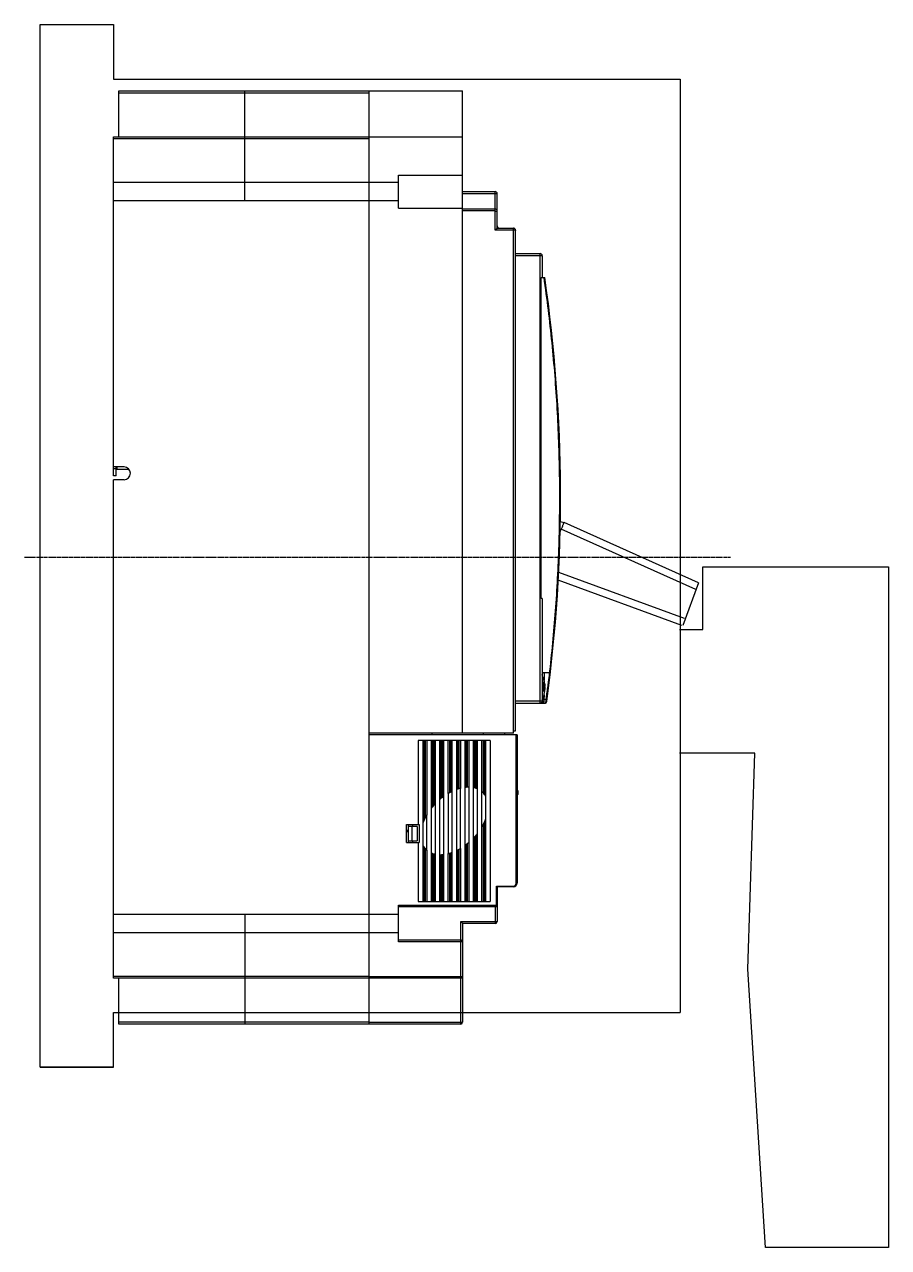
# Model space of a CAD drawing. Extents: x 0 to 236, y 0 to 334.
import ezdxf

# ---------------------------------------------------------------- set-up
doc = ezdxf.new("R2010")
doc.units = 0
doc.linetypes.add('AXES2', pattern=[1.125, 0.75, -0.125, 0.125, -0.125])
doc.layers.add('AXE', color=80, linetype='AXES2')

# ---------------------------------------------------------------- blocks, each defined once
blk = doc.blocks.new('ỷeyreyeryryer')
for p, q in [((79311.38, -19633.98), (79311.38, -19621.48)), ((79311.38, -19621.48), (79405.38, -19621.48)), ((79379.88, -19622.08), (79311.38, -19622.08)), ((79379.88, -19876.48), (79379.88, -19621.48)), ((79405.38, -19796.98), (79405.38, -19621.48)), ((79309.88, -19726.63), (79309.88, -19633.98)), ((79309.88, -19633.98), (79405.38, -19633.98)), ((79379.88, -19634.58), (79309.88, -19634.58)), ((79309.88, -19646.44), (79387.88, -19646.44)), ((79387.88, -19653.48), (79387.88, -19644.48)), ((79387.88, -19644.48), (79405.38, -19644.48)), ((79405.38, -19648.98), (79414.29, -19648.98)), ((79414.88, -19649.58), (79405.38, -19649.58)), ((79414.29, -19654.26), (79414.29, -19648.98)), ((79414.88, -19658.98), (79414.88, -19649.58)), ((79387.88, -19651.53), (79309.88, -19651.53)), ((79387.88, -19653.48), (79405.38, -19653.48)), ((79405.38, -19653.73), (79414.29, -19653.73)), ((79414.3, -19654.26), (79405.38, -19654.26)), ((79414.31, -19656.59), (79414.31, -19654.33)), ((79414.31, -19659.5), (79414.31, -19656.59)), ((79309.82, -19658.2), (79309.82, -19716.48)), ((79419.28, -19659.5), (79414.36, -19659.5)), ((79414.88, -19658.98), (79419.28, -19658.98)), ((79419.28, -19659.5), (79419.28, -19658.98)), ((79419.31, -19796.38), (79419.31, -19659.51)), ((79419.88, -19796.38), (79419.88, -19659.51)), ((79419.88, -19665.93), (79426.58, -19665.93)), ((79427.18, -19666.53), (79419.88, -19666.53)), ((79426.58, -19788.83), (79426.58, -19665.93)), ((79427.18, -19666.53), (79427.18, -19672.43)), ((79426.88, -19760.23), (79426.88, -19672.43)), ((79426.88, -19672.43), (79427.88, -19672.43)), ((79309.88, -19706.58), (79309.82, -19706.58)), ((79312.8, -19724.23), (79309.88, -19724.23)), ((79309.88, -19724.63), (79310.68, -19724.63)), ((79310.68, -19726.63), (79309.88, -19726.63)), ((79310.68, -19726.63), (79310.68, -19724.23)), ((79310.88, -19724.23), (79310.88, -19724.98)), ((79314.2, -19724.98), (79310.88, -19724.98)), ((79309.88, -19863.98), (79309.88, -19727.73)), ((79312.8, -19727.73), (79309.88, -19727.73)), ((79309.82, -19735.48), (79309.82, -19798.78)), ((79432.05, -19739.19), (79433.13, -19739.43)), ((79469.95, -19755.88), (79433.13, -19739.43)), ((79432.03, -19742.15), (79432.38, -19741.28)), ((79432.04, -19741.19), (79432.39, -19741.27)), ((79469.17, -19757.72), (79432.38, -19741.28)), ((79431.58, -19753.02), (79465.98, -19765.59)), ((79431.48, -19755.11), (79465.26, -19767.45)), ((79469.95, -19755.88), (79465.67, -19767.6)), ((79427.18, -19760.23), (79426.88, -19760.23)), ((79427.18, -19760.23), (79427.18, -19788.23)), ((79427.76, -19780.37), (79429.13, -19780.37)), ((79429.16, -19780.37), (79429.13, -19780.37)), ((79427.75, -19783.64), (79427.36, -19783.64)), ((79427.38, -19783.89), (79427.77, -19783.89)), ((79427.52, -19783.13), (79427.44, -19783.13)), ((79427.86, -19783.64), (79427.83, -19783.64)), ((79427.89, -19783.96), (79427.93, -19783.96)), ((79427.54, -19785.04), (79427.63, -19785.04)), ((79427.54, -19785.23), (79427.63, -19785.23)), ((79427.54, -19785.36), (79427.66, -19785.36)), ((79427.54, -19785.43), (79427.71, -19785.43)), ((79427.78, -19785.68), (79427.81, -19785.68)), ((79427.86, -19784.02), (79427.92, -19784.02)), ((79427.86, -19784.15), (79427.92, -19784.15)), ((79427.87, -19784.4), (79427.91, -19784.4)), ((79427.18, -19788.23), (79419.88, -19788.23)), ((79419.88, -19788.83), (79427.84, -19788.83)), ((79428.17, -19787.78), (79427.65, -19787.78)), ((79405.38, -19796.98), (79379.88, -19796.98)), ((79397.08, -19797.48), (79397.08, -19796.98)), ((79419.28, -19796.98), (79405.38, -19796.98)), ((79410.98, -19796.98), (79410.98, -19797.48)), ((79416.88, -19796.98), (79416.88, -19797.48)), ((79419.28, -19796.38), (79419.88, -19796.38)), ((79419.28, -19796.98), (79419.28, -19796.38)), ((79420.28, -19797.48), (79379.88, -19797.48)), ((79412.98, -19798.98), (79393.28, -19798.98)), ((79393.28, -19798.98), (79393.28, -19821.98)), ((79394.58, -19821.43), (79394.58, -19798.98)), ((79394.88, -19798.98), (79394.88, -19820.75)), ((79395.28, -19819.93), (79395.28, -19798.98)), ((79395.58, -19798.98), (79395.58, -19819.42)), ((79396.88, -19817.47), (79396.88, -19798.98)), ((79397.18, -19798.98), (79397.18, -19817.12)), ((79397.58, -19816.66), (79397.58, -19798.98)), ((79397.88, -19798.98), (79397.88, -19816.36)), ((79399.18, -19815.09), (79399.18, -19798.98)), ((79399.48, -19798.98), (79399.48, -19814.86)), ((79399.88, -19814.54), (79399.88, -19798.98)), ((79400.18, -19798.98), (79400.18, -19814.33)), ((79401.48, -19813.45), (79401.48, -19798.98)), ((79401.78, -19798.98), (79401.78, -19813.29)), ((79402.18, -19813.08), (79402.18, -19798.98)), ((79402.48, -19798.98), (79402.48, -19812.93)), ((79403.78, -19812.37), (79403.78, -19798.98)), ((79404.08, -19798.98), (79404.08, -19812.27)), ((79404.48, -19812.15), (79404.48, -19798.98)), ((79404.78, -19798.98), (79404.78, -19812.07)), ((79406.08, -19811.82), (79406.08, -19798.98)), ((79406.38, -19798.98), (79406.38, -19811.79)), ((79406.78, -19811.77), (79406.78, -19798.98)), ((79407.08, -19798.98), (79407.08, -19811.76)), ((79408.38, -19811.9), (79408.38, -19798.98)), ((79408.68, -19798.98), (79408.68, -19811.96)), ((79409.08, -19812.08), (79409.08, -19798.98)), ((79409.38, -19798.98), (79409.38, -19812.19)), ((79410.68, -19813.01), (79410.68, -19798.98)), ((79410.98, -19798.98), (79410.98, -19813.28)), ((79411.38, -19813.76), (79411.38, -19798.98)), ((79411.68, -19798.98), (79411.68, -19814.2)), ((79412.98, -19798.98), (79412.98, -19842.98)), ((79420.08, -19837.98), (79420.08, -19797.48)), ((79420.28, -19797.48), (79420.28, -19837.98)), ((79401.5, -19829.89), (79401.5, -19813.45)), ((79402.47, -19812.93), (79402.47, -19829.59)), ((79403.8, -19829.03), (79403.8, -19812.37)), ((79404.77, -19812.07), (79404.77, -19828.51)), ((79406.1, -19827.63), (79406.1, -19811.82)), ((79407.07, -19811.76), (79407.07, -19826.87)), ((79408.4, -19825.61), (79408.4, -19811.9)), ((79409.37, -19812.19), (79409.37, -19824.5)), ((79410.7, -19822.55), (79410.7, -19813.01)), ((79420.63, -19812.78), (79420.28, -19812.78)), ((79420.63, -19813.78), (79420.28, -19813.78)), ((79420.63, -19813.78), (79420.63, -19812.78)), ((79397.87, -19816.36), (79397.87, -19830.07)), ((79399.2, -19830.2), (79399.2, -19815.09)), ((79400.17, -19814.33), (79400.17, -19830.15)), ((79411.67, -19814.2), (79411.67, -19820.53)), ((79395.57, -19819.42), (79395.57, -19828.96)), ((79396.9, -19829.78), (79396.9, -19817.47)), ((79411.68, -19820.53), (79411.68, -19842.98)), ((79390.08, -19821.98), (79393.48, -19821.98)), ((79390.08, -19826.88), (79390.08, -19821.98)), ((79390.08, -19823.48), (79390.48, -19823.48)), ((79390.48, -19823.98), (79390.08, -19823.98)), ((79390.48, -19821.98), (79390.48, -19826.88)), ((79392.98, -19822.48), (79390.48, -19822.48)), ((79391.48, -19822.48), (79391.48, -19826.38)), ((79391.68, -19821.98), (79391.68, -19822.48)), ((79392.98, -19822.48), (79392.98, -19826.38)), ((79393.48, -19821.98), (79393.48, -19826.88)), ((79394.6, -19827.76), (79394.6, -19821.43)), ((79410.68, -19842.98), (79410.68, -19822.55)), ((79410.98, -19822.04), (79410.98, -19842.98)), ((79411.38, -19842.98), (79411.38, -19821.22)), ((79390.08, -19826.88), (79393.48, -19826.88)), ((79390.48, -19826.38), (79392.98, -19826.38)), ((79391.68, -19826.38), (79391.68, -19826.88)), ((79393.28, -19826.88), (79393.28, -19842.98)), ((79406.78, -19842.98), (79406.78, -19827.11)), ((79407.08, -19826.87), (79407.08, -19842.98)), ((79408.38, -19842.98), (79408.38, -19825.61)), ((79408.68, -19825.3), (79408.68, -19842.98)), ((79409.08, -19842.98), (79409.08, -19824.84)), ((79409.38, -19824.5), (79409.38, -19842.98)), ((79394.58, -19842.98), (79394.58, -19827.76)), ((79394.88, -19828.2), (79394.88, -19842.98)), ((79395.28, -19842.98), (79395.28, -19828.69)), ((79395.58, -19828.96), (79395.58, -19842.98)), ((79396.88, -19842.98), (79396.88, -19829.78)), ((79397.18, -19829.88), (79397.18, -19842.98)), ((79397.58, -19842.98), (79397.58, -19830)), ((79397.88, -19830.07), (79397.88, -19842.98)), ((79399.18, -19842.98), (79399.18, -19830.2)), ((79399.48, -19830.2), (79399.48, -19842.98)), ((79399.88, -19842.98), (79399.88, -19830.17)), ((79400.18, -19830.15), (79400.18, -19842.98)), ((79401.48, -19842.98), (79401.48, -19829.89)), ((79401.78, -19829.82), (79401.78, -19842.98)), ((79402.18, -19842.98), (79402.18, -19829.69)), ((79402.48, -19829.59), (79402.48, -19842.98)), ((79403.78, -19842.98), (79403.78, -19829.03)), ((79404.08, -19828.89), (79404.08, -19842.98)), ((79404.48, -19842.98), (79404.48, -19828.67)), ((79404.78, -19828.51), (79404.78, -19842.98)), ((79406.08, -19842.98), (79406.08, -19827.63)), ((79406.38, -19827.42), (79406.38, -19842.98)), ((79414.68, -19838.78), (79419.28, -19838.78)), ((79414.68, -19843.98), (79414.68, -19838.78)), ((79419.28, -19838.98), (79414.88, -19838.98)), ((79414.88, -19838.98), (79414.88, -19848.48)), ((79419.28, -19838.98), (79419.28, -19838.78)), ((79420.08, -19837.98), (79420.28, -19837.98)), ((79387.88, -19843.98), (79414.88, -19843.98)), ((79387.88, -19853.98), (79387.88, -19843.98)), ((79393.28, -19842.98), (79412.98, -19842.98)), ((79309.88, -19846.44), (79387.88, -19846.44)), ((79414.38, -19844.48), (79387.88, -19844.48)), ((79414.38, -19848.98), (79414.38, -19844.48)), ((79404.88, -19848.48), (79414.88, -19848.48)), ((79404.88, -19876.48), (79404.88, -19848.48)), ((79414.38, -19848.98), (79405.38, -19848.98)), ((79405.38, -19848.98), (79405.38, -19875.98)), ((79387.88, -19851.53), (79309.88, -19851.53)), ((79387.88, -19853.48), (79404.88, -19853.48)), ((79405.38, -19853.98), (79387.88, -19853.98)), ((79309.88, -19863.38), (79379.88, -19863.38)), ((79404.88, -19863.98), (79309.88, -19863.98)), ((79311.38, -19876.48), (79311.38, -19863.98)), ((79379.88, -19863.48), (79405.38, -19863.48)), ((79311.38, -19875.88), (79379.88, -19875.88)), ((79404.88, -19876.48), (79311.38, -19876.48)), ((79379.88, -19875.98), (79405.38, -19875.98))]:
    blk.add_line(p, q)
at = {"color": 1}
for p, q in [((79345.88, -19651.53), (79345.88, -19621.38)), ((79345.88, -19846.44), (79345.88, -19876.59))]:
    blk.add_line(p, q, dxfattribs=at)
for centre, radius, start, end in [((79414.29, -19649.58), 0.596, 359.8033, 90), ((79414.29, -19654.33), 0.596, 359.8008, 90), ((79415.48, -19658.38), 0.6, 179.9922, 239.9994), ((79419.28, -19659.58), 0.6, 5.6047, 90), ((79419.28, -19659.58), 0.596, 0.2145, 90), ((79426.58, -19666.53), 0.6, 0, 90), ((79013.18, -19732.36), 419, 352.3262, 8.2233), ((79312.8, -19725.98), 1.75, 270, 90), ((79420.45, -19784.48), 7.5, 6.4508, 26.0026), ((79420.45, -19784.48), 7.5, 333.9974, 4.5057), ((79420.45, -19784.48), 6.96, 4.8415, 6.9554), ((79420.45, -19784.48), 7.12, 6.7994, 10.9614), ((79420.45, -19784.48), 7.04, 4.7838, 6.8723), ((79420.45, -19784.48), 7.2, 6.7195, 10.8316), ((79420.45, -19784.48), 7.12, 354.4412, 4.7333), ((79420.45, -19784.48), 7.2, 355.5261, 4.6777), ((79420.45, -19784.48), 7.35, 4.5839, 6.5843), ((79420.45, -19784.48), 7.42, 350.6971, 6.5172), ((79420.45, -19784.48), 7.46, 3.5333, 6.4874), ((79420.45, -19784.48), 7.5, 4.0021, 6.4508), ((79420.45, -19784.48), 7.32, 350.5711, 352.5901), ((79420.45, -19784.48), 7.46, 350.7398, 0.5885), ((79426.58, -19788.23), 0.6, 270, 0), ((79427.84, -19788.23), 0.6, 270, 352.3262), ((79419.28, -19837.98), 1, 270, 0), ((79419.28, -19837.98), 0.8, 269.9998, 0.0002), ((79414.38, -19843.98), 0.5, 270, 0), ((79414.38, -19848.48), 0.5, 270, 0), ((79404.88, -19853.98), 0.5, 0, 90), ((79404.88, -19863.48), 0.5, 270, 0), ((79404.88, -19875.98), 0.5, 270, 0)]:
    blk.add_arc(centre, radius, start, end)
for points, knots in [([(79414.31, -19654.33), (79414.31, -19654.32), (79414.31, -19654.31), (79414.31, -19654.28), (79414.3, -19654.26), (79414.3, -19654.26)], [0, 0, 0, 0, 0.02513851, 0.04935897, 0.07467613, 0.07467613, 0.07467613, 0.07467613]), ([(79414.53, -19654.33), (79414.59, -19654.33), (79414.72, -19654.34), (79414.78, -19654.32), (79414.9, -19654.33), (79414.88, -19654.33)], [0, 0, 0, 0, 0.1886, 0.313405, 0.3555323, 0.3555323, 0.3555323, 0.3555323]), ([(79414.36, -19659.5), (79414.36, -19659.5), (79414.34, -19659.5), (79414.32, -19659.5), (79414.31, -19659.5), (79414.31, -19659.5)], [0, 0, 0, 0, 0.01881824, 0.03768448, 0.05666602, 0.05666602, 0.05666602, 0.05666602]), ([(79414.75, -19659.12), (79414.73, -19659.14), (79414.67, -19659.2), (79414.59, -19659.28), (79414.51, -19659.36), (79414.43, -19659.43), (79414.39, -19659.48), (79414.36, -19659.5)], [0, 0, 0, 0, 0.1119273, 0.2309691, 0.3469686, 0.4532435, 0.5436203, 0.5436203, 0.5436203, 0.5436203]), ([(79414.88, -19658.98), (79414.9, -19658.99), (79414.84, -19659.02), (79414.81, -19659.06), (79414.77, -19659.1), (79414.75, -19659.12)], [0, 0, 0, 0, 0.043957, 0.102642, 0.1906913, 0.1906913, 0.1906913, 0.1906913]), ([(79419.54, -19659.54), (79419.5, -19659.53), (79419.43, -19659.52), (79419.35, -19659.51), (79419.31, -19659.5)], [0, 0, 0, 0, 0.1068586, 0.2333853, 0.2333853, 0.2333853, 0.2333853]), ([(79419.75, -19659.58), (79419.73, -19659.58), (79419.69, -19659.59), (79419.62, -19659.55), (79419.57, -19659.54), (79419.54, -19659.54)], [0, 0, 0, 0, 0.0541075, 0.1266922, 0.2164885, 0.2164885, 0.2164885, 0.2164885]), ([(79419.89, -19659.56), (79419.89, -19659.56), (79419.89, -19659.59), (79419.85, -19659.58), (79419.82, -19659.58), (79419.79, -19659.58), (79419.76, -19659.58), (79419.75, -19659.58)], [0, 0, 0, 0, 0.027533, 0.0480966, 0.0868894, 0.1175039, 0.1589823, 0.1589823, 0.1589823, 0.1589823]), ([(79427.59, -19672.47), (79428.44, -19678.39), (79429.9, -19690.33), (79431.33, -19708.33), (79431.97, -19726.41), (79431.84, -19744.48), (79430.94, -19762.36), (79429.84, -19774.17), (79429.18, -19779.99)], [0, 0, 0, 0, 17.967202, 36.05102, 54.147182, 72.235105, 90.256458, 107.818102, 107.818102, 107.818102, 107.818102]), ([(79433.09, -19739.47), (79433.07, -19739.52), (79433, -19739.63), (79432.91, -19739.84), (79432.8, -19740.13), (79432.67, -19740.47), (79432.53, -19740.86), (79432.43, -19741.13), (79432.39, -19741.27)], [0, 0, 0, 0, 0.150057, 0.385549, 0.699805, 1.072385, 1.491602, 1.933125, 1.933125, 1.933125, 1.933125]), ([(79432.39, -19741.27), (79432.39, -19741.27), (79432.38, -19741.28), (79432.38, -19741.28), (79432.38, -19741.28)], [0, 0, 0, 0, 0.0100938, 0.01511415, 0.01511415, 0.01511415, 0.01511415]), ([(79427.18, -19780.93), (79427.18, -19780.86), (79427.21, -19780.71), (79427.34, -19780.52), (79427.54, -19780.4), (79427.69, -19780.37), (79427.76, -19780.37)], [0, 0, 0, 0, 0.2198707, 0.4427764, 0.6680273, 0.8913605, 0.8913605, 0.8913605, 0.8913605]), ([(79429.16, -19780.37), (79429.14, -19780.49), (79429.1, -19780.79), (79429.04, -19781.34), (79428.94, -19782.08), (79428.83, -19782.96), (79428.7, -19783.95), (79428.56, -19784.98), (79428.42, -19785.98), (79428.29, -19786.91), (79428.21, -19787.51), (79428.17, -19787.78)], [0, 0, 0, 0, 0.361703, 0.924949, 1.666912, 2.5819, 3.609183, 4.655781, 5.678936, 6.650561, 7.480917, 7.480917, 7.480917, 7.480917]), ([(79427.72, -19780.7), (79427.72, -19780.77), (79427.72, -19780.91), (79427.71, -19781.13), (79427.71, -19781.37), (79427.71, -19781.63), (79427.7, -19781.92), (79427.7, -19782.22), (79427.7, -19782.44), (79427.7, -19782.56), (79427.7, -19782.58)], [0, 0, 0, 0, 0.19681, 0.41756, 0.660775, 0.924829, 1.20796, 1.508274, 1.823764, 1.876959, 1.876959, 1.876959, 1.876959]), ([(79427.9, -19783.77), (79427.9, -19783.78), (79427.9, -19783.81), (79427.9, -19783.85), (79427.9, -19783.88), (79427.89, -19783.89)], [0, 0, 0, 0, 0.0426089, 0.0851702, 0.1276869, 0.1276869, 0.1276869, 0.1276869]), ([(79427.89, -19783.89), (79427.89, -19783.91), (79427.89, -19783.94), (79427.89, -19783.98), (79427.89, -19784.01), (79427.89, -19784.02)], [0, 0, 0, 0, 0.0426036, 0.0851582, 0.1276839, 0.1276839, 0.1276839, 0.1276839]), ([(79427.9, -19783.64), (79427.9, -19783.65), (79427.9, -19783.66), (79427.9, -19783.68), (79427.9, -19783.7), (79427.9, -19783.7)], [0, 0, 0, 0, 0.02130726, 0.04259165, 0.06390901, 0.06390901, 0.06390901, 0.06390901]), ([(79427.9, -19783.7), (79427.9, -19783.71), (79427.9, -19783.72), (79427.9, -19783.75), (79427.9, -19783.76), (79427.9, -19783.77)], [0, 0, 0, 0, 0.0213248, 0.04263176, 0.06392809, 0.06392809, 0.06392809, 0.06392809]), ([(79427.92, -19784.02), (79427.93, -19784.01), (79427.93, -19784), (79427.93, -19783.98), (79427.93, -19783.97), (79427.93, -19783.96)], [0, 0, 0, 0, 0.02162466, 0.04303482, 0.06434021, 0.06434021, 0.06434021, 0.06434021]), ([(79427.53, -19785.17), (79427.53, -19785.2), (79427.54, -19785.26), (79427.54, -19785.34), (79427.54, -19785.4), (79427.54, -19785.43)], [0, 0, 0, 0, 0.0850993, 0.1702335, 0.2554035, 0.2554035, 0.2554035, 0.2554035]), ([(79427.54, -19785.43), (79427.54, -19785.44), (79427.55, -19785.47), (79427.56, -19785.51), (79427.57, -19785.54), (79427.57, -19785.55)], [0, 0, 0, 0, 0.0440459, 0.0878845, 0.1315224, 0.1315224, 0.1315224, 0.1315224]), ([(79427.57, -19785.55), (79427.57, -19785.56), (79427.58, -19785.58), (79427.59, -19785.6), (79427.6, -19785.61), (79427.61, -19785.62)], [0, 0, 0, 0, 0.02479934, 0.04921395, 0.07325415, 0.07325415, 0.07325415, 0.07325415]), ([(79427.61, -19785.62), (79427.61, -19785.62), (79427.63, -19785.64), (79427.65, -19785.66), (79427.67, -19785.67), (79427.68, -19785.68)], [0, 0, 0, 0, 0.03334489, 0.06480067, 0.09447753, 0.09447753, 0.09447753, 0.09447753]), ([(79427.63, -19785.23), (79427.63, -19785.21), (79427.63, -19785.17), (79427.63, -19785.11), (79427.63, -19785.06), (79427.63, -19785.04)], [0, 0, 0, 0, 0.0638223, 0.1276574, 0.1915052, 0.1915052, 0.1915052, 0.1915052]), ([(79427.66, -19785.36), (79427.65, -19785.35), (79427.65, -19785.32), (79427.64, -19785.28), (79427.63, -19785.25), (79427.63, -19785.23)], [0, 0, 0, 0, 0.0434492, 0.087143, 0.131088, 0.131088, 0.131088, 0.131088]), ([(79427.66, -19786.49), (79427.66, -19786.55), (79427.66, -19786.71), (79427.66, -19786.97), (79427.66, -19787.26), (79427.65, -19787.53), (79427.65, -19787.7), (79427.65, -19787.78)], [0, 0, 0, 0, 0.177378, 0.481827, 0.769599, 1.038781, 1.287566, 1.287566, 1.287566, 1.287566]), ([(79427.71, -19785.43), (79427.71, -19785.42), (79427.7, -19785.4), (79427.68, -19785.38), (79427.66, -19785.37), (79427.66, -19785.36)], [0, 0, 0, 0, 0.02722805, 0.05577616, 0.08571698, 0.08571698, 0.08571698, 0.08571698]), ([(79427.91, -19784.4), (79427.91, -19784.38), (79427.91, -19784.32), (79427.91, -19784.23), (79427.92, -19784.18), (79427.92, -19784.15)], [0, 0, 0, 0, 0.0850677, 0.1702322, 0.2554868, 0.2554868, 0.2554868, 0.2554868]), ([(79427.92, -19784.15), (79427.92, -19784.14), (79427.92, -19784.11), (79427.92, -19784.06), (79427.92, -19784.04), (79427.92, -19784.02)], [0, 0, 0, 0, 0.0428534, 0.0855054, 0.1279674, 0.1279674, 0.1279674, 0.1279674]), ([(79427.03, -19788.78), (79426.96, -19788.79), (79426.81, -19788.82), (79426.66, -19788.83), (79426.58, -19788.83)], [0, 0, 0, 0, 0.2133769, 0.4510135, 0.4510135, 0.4510135, 0.4510135]), ([(79427.18, -19788.23), (79427.18, -19788.22), (79427.26, -19788.25), (79427.29, -19788.23), (79427.32, -19788.23)], [0, 0, 0, 0, 0.0351994, 0.1354148, 0.1354148, 0.1354148, 0.1354148]), ([(79427.63, -19788.33), (79427.62, -19788.37), (79427.58, -19788.45), (79427.49, -19788.55), (79427.36, -19788.64), (79427.27, -19788.69), (79427.21, -19788.71)], [0, 0, 0, 0, 0.119412, 0.2551874, 0.4083341, 0.580035, 0.580035, 0.580035, 0.580035]), ([(79427.32, -19787.68), (79427.37, -19787.71), (79427.47, -19787.76), (79427.59, -19787.78), (79427.65, -19787.78)], [0, 0, 0, 0, 0.1698568, 0.3509518, 0.3509518, 0.3509518, 0.3509518]), ([(79427.32, -19788.23), (79427.37, -19788.22), (79427.48, -19788.23), (79427.59, -19788.23), (79427.65, -19788.23)], [0, 0, 0, 0, 0.1499819, 0.3268978, 0.3268978, 0.3268978, 0.3268978]), ([(79427.65, -19787.78), (79427.65, -19787.8), (79427.65, -19787.83), (79427.65, -19787.89), (79427.65, -19787.95), (79427.65, -19788.02), (79427.65, -19788.09), (79427.65, -19788.16), (79427.65, -19788.21), (79427.65, -19788.23)], [0, 0, 0, 0, 0.0511598, 0.1081841, 0.1702483, 0.2364539, 0.3058314, 0.3773778, 0.4500346, 0.4500346, 0.4500346, 0.4500346]), ([(79428.14, -19788.31), (79428.13, -19788.38), (79428.11, -19788.5), (79428.05, -19788.67), (79427.97, -19788.79), (79427.88, -19788.83), (79427.84, -19788.83)], [0, 0, 0, 0, 0.1959796, 0.3744301, 0.5233016, 0.6423015, 0.6423015, 0.6423015, 0.6423015]), ([(79428.17, -19787.78), (79428.17, -19787.83), (79428.16, -19787.94), (79428.15, -19788.11), (79428.14, -19788.24), (79428.14, -19788.31)], [0, 0, 0, 0, 0.1401325, 0.3225573, 0.5313153, 0.5313153, 0.5313153, 0.5313153]), ([(79428.47, -19788.05), (79428.47, -19788), (79428.45, -19787.91), (79428.33, -19787.81), (79428.23, -19787.78), (79428.17, -19787.78)], [0, 0, 0, 0, 0.1268219, 0.2744158, 0.4381677, 0.4381677, 0.4381677, 0.4381677]), ([(79428.43, -19788.31), (79428.43, -19788.33), (79428.36, -19788.33), (79428.32, -19788.33), (79428.28, -19788.33)], [0, 0, 0, 0, 0.0439117, 0.152473, 0.152473, 0.152473, 0.152473]), ([(79414.68, -19838.78), (79414.71, -19838.81), (79414.76, -19838.85), (79414.82, -19838.92), (79414.86, -19838.96), (79414.88, -19838.98)], [0, 0, 0, 0, 0.1075963, 0.197327, 0.2828428, 0.2828428, 0.2828428, 0.2828428]), ([(79414.38, -19844.48), (79414.42, -19844.48), (79414.51, -19844.45), (79414.6, -19844.34), (79414.67, -19844.18), (79414.68, -19844.05), (79414.68, -19843.98)], [0, 0, 0, 0, 0.1102743, 0.2570183, 0.432644, 0.6342007, 0.6342007, 0.6342007, 0.6342007]), ([(79404.88, -19848.48), (79404.95, -19848.55), (79405.07, -19848.67), (79405.22, -19848.82), (79405.32, -19848.92), (79405.37, -19848.97), (79405.38, -19848.98)], [0, 0, 0, 0, 0.2770614, 0.5031084, 0.6527269, 0.7071068, 0.7071068, 0.7071068, 0.7071068])]:
    blk.add_open_spline(points, degree=3, knots=knots)
for points in [[(79414.31, -19654.33), (79414.38, -19654.33), (79414.45, -19654.33), (79414.53, -19654.33)], [(79419.31, -19659.51), (79419.3, -19659.5), (79419.29, -19659.5), (79419.28, -19659.5)], [(79419.88, -19659.53), (79419.88, -19659.54), (79419.89, -19659.55), (79419.89, -19659.56)], [(79427.58, -19672.43), (79427.59, -19672.44), (79427.59, -19672.46), (79427.59, -19672.47)], [(79433.13, -19739.43), (79433.11, -19739.43), (79433.1, -19739.45), (79433.09, -19739.47)], [(79427.73, -19780.53), (79427.72, -19780.59), (79427.72, -19780.65), (79427.72, -19780.7)], [(79429.18, -19779.99), (79429.16, -19780.11), (79429.15, -19780.24), (79429.13, -19780.37)], [(79429.16, -19780.37), (79429.22, -19780.36), (79429.28, -19780.34), (79429.32, -19780.3)], [(79429.32, -19780.3), (79429.36, -19780.26), (79429.4, -19780.22), (79429.42, -19780.17)], [(79429.42, -19780.17), (79429.45, -19780.12), (79429.46, -19780.06), (79429.47, -19780.01)], [(79427.21, -19788.71), (79427.15, -19788.74), (79427.09, -19788.76), (79427.03, -19788.78)], [(79427.25, -19787.61), (79427.27, -19787.63), (79427.3, -19787.66), (79427.32, -19787.68)], [(79427.65, -19788.23), (79427.65, -19788.27), (79427.64, -19788.3), (79427.63, -19788.33)], [(79428.28, -19788.33), (79428.23, -19788.32), (79428.18, -19788.32), (79428.14, -19788.31)], [(79401.78, -19813.29), (79401.69, -19813.34), (79401.6, -19813.4), (79401.5, -19813.45)], [(79402.18, -19813.08), (79402.05, -19813.15), (79401.92, -19813.22), (79401.78, -19813.29)], [(79402.47, -19812.93), (79402.37, -19812.98), (79402.28, -19813.03), (79402.18, -19813.08)], [(79404.08, -19812.27), (79403.99, -19812.3), (79403.9, -19812.34), (79403.8, -19812.37)], [(79404.48, -19812.15), (79404.35, -19812.19), (79404.22, -19812.23), (79404.08, -19812.27)], [(79404.77, -19812.07), (79404.67, -19812.09), (79404.58, -19812.12), (79404.48, -19812.15)], [(79406.38, -19811.79), (79406.29, -19811.8), (79406.2, -19811.81), (79406.1, -19811.82)], [(79406.78, -19811.77), (79406.65, -19811.77), (79406.52, -19811.78), (79406.38, -19811.79)], [(79407.07, -19811.76), (79406.97, -19811.76), (79406.88, -19811.76), (79406.78, -19811.77)], [(79408.68, -19811.96), (79408.59, -19811.94), (79408.5, -19811.92), (79408.4, -19811.9)], [(79409.08, -19812.08), (79408.95, -19812.04), (79408.82, -19812), (79408.68, -19811.96)], [(79409.37, -19812.19), (79409.27, -19812.15), (79409.18, -19812.11), (79409.08, -19812.08)], [(79410.98, -19813.28), (79410.89, -19813.18), (79410.8, -19813.09), (79410.7, -19813.01)], [(79411.38, -19813.76), (79411.26, -19813.59), (79411.13, -19813.43), (79410.98, -19813.28)], [(79411.67, -19814.2), (79411.58, -19814.05), (79411.49, -19813.9), (79411.38, -19813.76)], [(79397.18, -19817.12), (79397.09, -19817.24), (79396.99, -19817.35), (79396.9, -19817.47)], [(79397.58, -19816.66), (79397.45, -19816.81), (79397.32, -19816.97), (79397.18, -19817.12)], [(79397.87, -19816.36), (79397.77, -19816.46), (79397.68, -19816.56), (79397.58, -19816.66)], [(79399.48, -19814.86), (79399.39, -19814.94), (79399.3, -19815.01), (79399.2, -19815.09)], [(79399.88, -19814.54), (79399.75, -19814.65), (79399.62, -19814.75), (79399.48, -19814.86)], [(79400.17, -19814.33), (79400.07, -19814.4), (79399.98, -19814.47), (79399.88, -19814.54)], [(79395.28, -19819.93), (79395.14, -19820.2), (79395.01, -19820.47), (79394.88, -19820.75)], [(79395.57, -19819.42), (79395.47, -19819.58), (79395.38, -19819.75), (79395.28, -19819.93)], [(79411.38, -19821.22), (79411.49, -19820.99), (79411.58, -19820.76), (79411.67, -19820.53)], [(79394.88, -19820.75), (79394.78, -19820.97), (79394.69, -19821.2), (79394.6, -19821.43)], [(79410.7, -19822.55), (79410.8, -19822.38), (79410.89, -19822.21), (79410.98, -19822.04)], [(79410.98, -19822.04), (79411.13, -19821.77), (79411.26, -19821.49), (79411.38, -19821.22)], [(79406.38, -19827.42), (79406.52, -19827.32), (79406.65, -19827.21), (79406.78, -19827.11)], [(79406.78, -19827.11), (79406.88, -19827.03), (79406.97, -19826.95), (79407.07, -19826.87)], [(79408.4, -19825.61), (79408.5, -19825.5), (79408.59, -19825.4), (79408.68, -19825.3)], [(79408.68, -19825.3), (79408.82, -19825.15), (79408.95, -19825), (79409.08, -19824.84)], [(79409.08, -19824.84), (79409.18, -19824.73), (79409.28, -19824.61), (79409.37, -19824.5)], [(79394.6, -19827.76), (79394.69, -19827.91), (79394.78, -19828.06), (79394.88, -19828.2)], [(79394.88, -19828.2), (79395.01, -19828.37), (79395.14, -19828.54), (79395.28, -19828.69)], [(79395.28, -19828.69), (79395.38, -19828.78), (79395.47, -19828.87), (79395.57, -19828.96)], [(79396.9, -19829.78), (79397, -19829.81), (79397.09, -19829.85), (79397.18, -19829.88)], [(79397.18, -19829.88), (79397.32, -19829.93), (79397.45, -19829.97), (79397.58, -19830)], [(79397.58, -19830), (79397.68, -19830.03), (79397.77, -19830.05), (79397.87, -19830.07)], [(79399.2, -19830.2), (79399.3, -19830.2), (79399.39, -19830.2), (79399.48, -19830.2)], [(79399.48, -19830.2), (79399.62, -19830.19), (79399.75, -19830.18), (79399.88, -19830.17)], [(79399.88, -19830.17), (79399.98, -19830.17), (79400.07, -19830.16), (79400.17, -19830.15)], [(79401.5, -19829.89), (79401.6, -19829.87), (79401.69, -19829.84), (79401.78, -19829.82)], [(79401.78, -19829.82), (79401.92, -19829.78), (79402.05, -19829.74), (79402.18, -19829.69)], [(79402.18, -19829.69), (79402.28, -19829.66), (79402.37, -19829.63), (79402.47, -19829.59)], [(79403.8, -19829.03), (79403.9, -19828.98), (79403.99, -19828.94), (79404.08, -19828.89)], [(79404.08, -19828.89), (79404.22, -19828.82), (79404.35, -19828.75), (79404.48, -19828.67)], [(79404.48, -19828.67), (79404.58, -19828.62), (79404.67, -19828.56), (79404.77, -19828.51)], [(79406.1, -19827.63), (79406.2, -19827.56), (79406.29, -19827.49), (79406.38, -19827.42)]]:
    blk.add_open_spline(points, degree=3)
at = {"layer": 'AXE'}
blk.add_line((79478.67, -19748.98), (79285.57, -19748.98), dxfattribs=at)
blk = doc.blocks.new('retyeryrtjy')
at = {"color": 3, "linetype": 'ByBlock', "lineweight": -2}
for p, q in [((72688.07, -37419.68), (72708.07, -37419.68)), ((72688.07, -37419.68), (72708.07, -37419.68)), ((72708.07, -37419.68), (72708.07, -37434.68)), ((72708.07, -37434.68), (72863.05, -37434.68)), ((72708.07, -37704.68), (72708.07, -37689.68)), ((72708.07, -37689.68), (72863.05, -37689.68)), ((72688.07, -37704.68), (72708.07, -37704.68))]:
    blk.add_line(p, q, dxfattribs=at)
at = {"color": 7}
for p, q in [((72869.32, -37585.06), (72869.32, -37567.87)), ((72869.32, -37567.87), (72920.07, -37567.87)), ((72920.07, -37567.87), (72920.07, -37753.93)), ((72862.87, -37585.06), (72869.32, -37585.06)), ((72883.51, -37618.83), (72862.87, -37618.83)), ((72881.59, -37677.88), (72883.51, -37618.83)), ((72886.4, -37753.93), (72881.59, -37677.88)), ((72920.07, -37753.93), (72886.4, -37753.93))]:
    blk.add_line(p, q, dxfattribs=at)
at = {"color": 3, "linetype": 'ByBlock', "lineweight": -2}
for points in [[(72708.07, -37704.68), (72688.07, -37704.68), (72688.07, -37419.68), (72708.07, -37419.68)], [(72863.05, -37434.68), (72863.05, -37689.68)]]:
    blk.add_lwpolyline(points, dxfattribs=at)
at = {"color": 1}
blk.add_blockref('ỷeyreyeryryer', (-6601.81, -17816.37), dxfattribs=at)

msp = doc.modelspace()

# ---------------------------------------------------------------- block references
msp.add_blockref('retyeryrtjy', (-72683.76, 37753.93))

doc.saveas('drawing.dxf')
